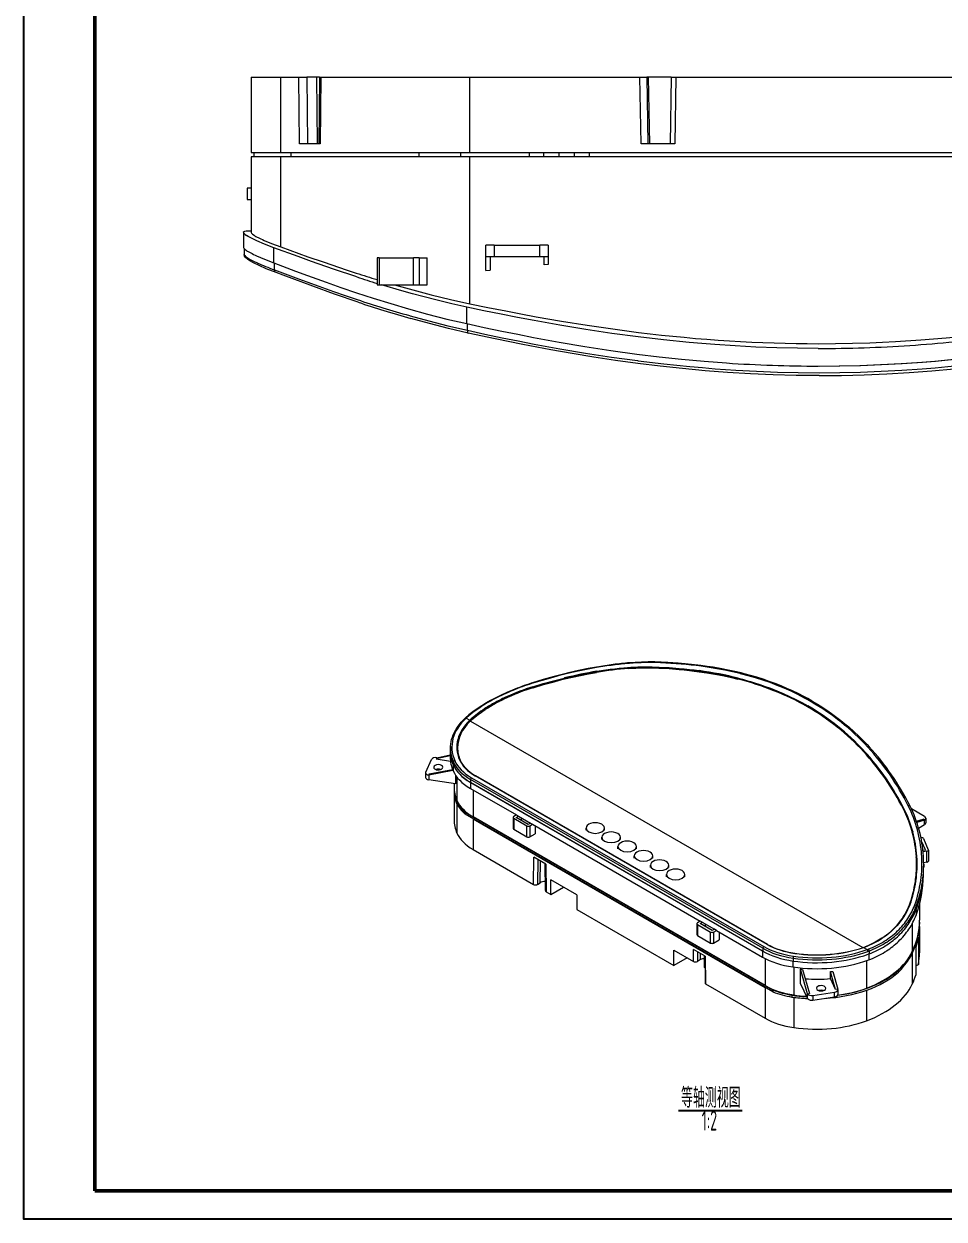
# Model space of a CAD drawing. Header units: millimetres. Extents: x 2768 to 3957, y 940 to 1781.
# Drawn here: x 2768.5 to 3092.3, y 940.2 to 1360.7 of the extents above; entities that cross this region are included whole.
import ezdxf

# ---------------------------------------------------------------- set-up
doc = ezdxf.new("R2010")
doc.units = ezdxf.units.MM
for name, color, linetype, lineweight in [('文字标注', 3, 'Continuous', 25), ('粗实线', 7, 'Continuous', 50), ('细实线', 4, 'Continuous', 25)]:
    doc.layers.add(name, color=color, linetype=linetype, lineweight=lineweight)
doc.styles.add('SGW', font='gbenor.shx', dxfattribs={"width": 0.6, "bigfont": 'hztxt.shx'})

msp = doc.modelspace()

# ---------------------------------------------------------------- linework, layer by layer
at = {"layer": '文字标注'}
msp.add_line((2998.827, 978.393), (3021.243, 978.393), dxfattribs=at)
at = {"layer": '粗实线'}
msp.add_line((2793.457, 950.241), (2793.457, 1771.241), dxfattribs=at)
at = {"layer": '粗实线', "color": 7, "lineweight": 0}
for p, q in [((2848.425, 1342.046), (2858.81, 1342.046)), ((2848.425, 1342.046), (2848.425, 1315.546)), ((2858.81, 1342.046), (2865.16, 1342.046)), ((2858.81, 1315.546), (2858.81, 1342.046)), ((2865.16, 1342.046), (2868.016, 1342.046)), ((2865.397, 1318.546), (2865.16, 1342.046)), ((2871.435, 1342.046), (2868.016, 1342.046)), ((2868.016, 1342.046), (2868.249, 1318.546)), ((2872.524, 1342.046), (2871.435, 1342.046)), ((2871.435, 1342.046), (2871.678, 1318.546)), ((2872.525, 1342.046), (2872.264, 1318.546)), ((2872.525, 1342.046), (2872.984, 1342.046)), ((2872.984, 1342.046), (2872.719, 1318.546)), ((2872.984, 1342.046), (2925.42, 1342.046)), ((2925.42, 1342.046), (2985.237, 1342.046)), ((2925.42, 1315.546), (2925.42, 1342.046)), ((2985.237, 1342.046), (2987.643, 1342.046)), ((2985.642, 1318.546), (2985.237, 1342.046)), ((2988.135, 1342.046), (2987.643, 1342.046)), ((2987.643, 1342.046), (2988.045, 1318.546)), ((2996.257, 1342.046), (2988.135, 1342.046)), ((2988.135, 1342.046), (2988.541, 1318.546)), ((2996.257, 1342.046), (2995.853, 1318.546)), ((2996.257, 1342.046), (2997.921, 1342.046)), ((2997.921, 1342.046), (2997.513, 1318.546)), ((2997.921, 1342.046), (3047.99, 1342.046)), ((3047.99, 1342.046), (3098.33, 1342.046)), ((2872.719, 1318.546), (2865.397, 1318.546)), ((2997.513, 1318.546), (2985.642, 1318.546)), ((2848.425, 1315.546), (2858.81, 1315.546)), ((2858.81, 1313.946), (2848.425, 1313.946)), ((2848.425, 1313.946), (2848.425, 1287.434)), ((2849.361, 1315.546), (2849.361, 1313.946)), ((2862.491, 1313.946), (2849.361, 1313.946)), ((2858.81, 1315.546), (2925.42, 1315.546)), ((2925.42, 1313.946), (2858.81, 1313.946)), ((2858.81, 1282.278), (2858.81, 1313.946)), ((2862.491, 1313.946), (2862.491, 1315.546)), ((2907.585, 1313.946), (2862.491, 1313.946)), ((2907.585, 1313.946), (2907.585, 1315.546)), ((2922.263, 1313.946), (2907.585, 1313.946)), ((2922.263, 1313.946), (2922.263, 1315.546)), ((2942.678, 1313.946), (2922.263, 1313.946)), ((2925.42, 1315.546), (3047.99, 1315.546)), ((3047.99, 1313.946), (2925.42, 1313.946)), ((2925.42, 1262.303), (2925.42, 1313.946)), ((2946.415, 1313.946), (2942.678, 1313.946)), ((2946.415, 1313.946), (2946.415, 1315.546)), ((2951.46, 1313.946), (2946.415, 1313.946)), ((2951.46, 1313.946), (2951.46, 1315.546)), ((2956.794, 1313.946), (2951.46, 1313.946)), ((2956.794, 1313.946), (2956.794, 1315.546)), ((2962.152, 1313.946), (2956.794, 1313.946)), ((2962.152, 1313.946), (2962.152, 1315.546)), ((2967.492, 1313.946), (2962.152, 1313.946)), ((2967.492, 1313.946), (2967.492, 1315.546)), ((3118.861, 1313.946), (2967.492, 1313.946)), ((3047.99, 1315.546), (3170.56, 1315.546)), ((3170.56, 1313.946), (3047.99, 1313.946)), ((2848.425, 1302.946), (2847.025, 1302.946)), ((2847.025, 1302.946), (2847.025, 1298.946)), ((2847.025, 1298.946), (2848.425, 1298.946)), ((2845.675, 1287.434), (2845.675, 1282.174)), ((2847.279, 1287.945), (2847.428, 1287.946)), ((2847.428, 1287.946), (2848.425, 1287.946)), ((2930.99, 1278.946), (2930.99, 1282.946)), ((2933.99, 1282.946), (2930.99, 1282.946)), ((2933.99, 1282.946), (2949.99, 1282.946)), ((2933.99, 1282.946), (2933.99, 1278.946)), ((2952.99, 1282.946), (2949.99, 1282.946)), ((2949.99, 1278.946), (2949.99, 1282.946)), ((2952.99, 1282.946), (2952.99, 1278.946)), ((2845.927, 1281.705), (2845.927, 1279.669)), ((2856.426, 1276.624), (2856.426, 1281.993)), ((2893.527, 1278.446), (2892.797, 1278.446)), ((2892.797, 1278.446), (2892.797, 1268.946)), ((2893.527, 1278.446), (2905.54, 1278.446)), ((2893.527, 1278.446), (2893.527, 1268.946)), ((2907.597, 1278.446), (2905.54, 1278.446)), ((2905.54, 1268.946), (2905.54, 1278.446)), ((2907.597, 1278.446), (2910.413, 1278.446)), ((2907.597, 1278.446), (2907.597, 1268.946)), ((2910.413, 1268.946), (2910.413, 1278.446)), ((2930.99, 1278.946), (2933.99, 1278.946)), ((2930.99, 1274.007), (2930.99, 1278.946)), ((2932.49, 1278.946), (2932.49, 1274.153)), ((2933.99, 1278.946), (2949.99, 1278.946)), ((2949.99, 1278.946), (2952.99, 1278.946)), ((2951.49, 1276.012), (2951.49, 1278.946)), ((2952.99, 1278.946), (2952.99, 1276.122)), ((2850.613, 1276.638), (2850.706, 1276.595)), ((2856.678, 1274.175), (2856.678, 1276.53)), ((2930.99, 1274.007), (2932.49, 1274.153)), ((2952.99, 1276.122), (2951.49, 1276.012)), ((2892.797, 1268.946), (2893.527, 1268.946)), ((2893.527, 1268.946), (2905.54, 1268.946)), ((2905.54, 1268.946), (2907.597, 1268.946)), ((2907.597, 1268.946), (2910.413, 1268.946)), ((2885.706, 1263.775), (2885.753, 1263.759)), ((2904.087, 1258.113), (2904.381, 1258.03)), ((2924.286, 1255.296), (2924.286, 1261.125)), ((2924.538, 1252.959), (2924.538, 1255.241)), ((2984.39, 1242.26), (2984.626, 1242.229)), ((2981.531, 1135.748), (2981.369, 1135.735)), ((2969.946, 1134.283), (2969.928, 1134.28)), ((2969.978, 1132.962), (2970.028, 1132.971)), ((2970.061, 1132.666), (2970.025, 1132.66)), ((2991.933, 1134.202), (2991.933, 1134.114)), ((3020.635, 1132.125), (3020.529, 1132.151)), ((2947.099, 1128.642), (2947.08, 1128.636)), ((2947.676, 1127.222), (2947.676, 1127.201)), ((2958.533, 1130.587), (2958.726, 1130.634)), ((2958.793, 1130.32), (2958.609, 1130.275)), ((3019.818, 1130.302), (3019.78, 1130.311)), ((3019.827, 1130.558), (3019.868, 1130.548)), ((2938.477, 1124.082), (2938.531, 1124.107)), ((2938.679, 1123.793), (2938.647, 1123.778)), ((2940.517, 1126.27), (2940.398, 1126.22)), ((2934.325, 1122.008), (2934.35, 1122.021)), ((2924.006, 1116.71), (2923.762, 1116.486)), ((2924.006, 1116.71), (2924.009, 1116.713)), ((2924.339, 1116.746), (2924.103, 1116.529)), ((2924.103, 1116.528), (2925.375, 1115.794)), ((2925.558, 1115.484), (2925.512, 1115.44)), ((2925.558, 1115.484), (3063.636, 1035.765)), ((3065.463, 1106.242), (3065.376, 1106.336)), ((2909.863, 1097.5), (2911.932, 1101.961)), ((2918.461, 1103.222), (2913.575, 1102.156)), ((2913.769, 1102.574), (2913.575, 1102.156)), ((2913.575, 1102.156), (2918.547, 1101.387)), ((2913.769, 1102.574), (2918.461, 1103.598)), ((2918.461, 1104.925), (2918.461, 1102.781)), ((2918.55, 1105.894), (2918.55, 1104.873)), ((3064.032, 1104.711), (3063.906, 1104.848)), ((3064.026, 1105.053), (3064.154, 1104.915)), ((2919.431, 1098.12), (2910.924, 1096.439)), ((2911.118, 1096.857), (2919.289, 1098.472)), ((2919.5, 1100.104), (2919.5, 1097.961)), ((2919.589, 1101.073), (2919.589, 1100.053)), ((2909.812, 1097.276), (2909.812, 1095.643)), ((2910.924, 1096.439), (2911.118, 1096.857)), ((2910.924, 1096.439), (2910.924, 1094.806)), ((2920.342, 1093.35), (2910.924, 1094.806)), ((2919.836, 1093.428), (2919.836, 1092.167)), ((2920.342, 1096.422), (2920.342, 1093.35)), ((2920.834, 1095.74), (2920.834, 1087.54)), ((2925.557, 1093.929), (3028.349, 1034.582)), ((2925.557, 1093.929), (2925.557, 1091.786)), ((3028.438, 1035.551), (2925.646, 1094.898)), ((2925.646, 1094.898), (2925.646, 1093.878)), ((2925.646, 1093.878), (3028.438, 1034.531)), ((2926, 1095.511), (3028.792, 1036.164)), ((3030.029, 1036.878), (2927.237, 1096.225)), ((3030.154, 1036.891), (2927.362, 1096.238)), ((2919.836, 1091.514), (2919.836, 1080.695)), ((2925.557, 1091.786), (2941.775, 1082.423)), ((2926.529, 1091.225), (2926.529, 1081.733)), ((2920.65, 1087.169), (2920.65, 1086.515)), ((2920.834, 1086.184), (2920.834, 1076.068)), ((3079.672, 1085.609), (3079.663, 1085.626)), ((3032.028, 1020.823), (2923.736, 1083.346)), ((2923.736, 1083.346), (2923.736, 1082.693)), ((3032.028, 1020.17), (2923.736, 1082.693)), ((3029.321, 1022.386), (2926.529, 1081.733)), ((2926.529, 1081.08), (3029.321, 1021.733)), ((2926.529, 1081.08), (2926.529, 1070.261)), ((2940.583, 1081.555), (2940.583, 1077.677)), ((2941.775, 1082.423), (2940.802, 1081.861)), ((2940.802, 1081.249), (2945.398, 1078.595)), ((2940.802, 1081.249), (2940.802, 1077.371)), ((2941.686, 1081.555), (2942.482, 1082.014)), ((2945.929, 1079.106), (2941.686, 1081.555)), ((2941.775, 1082.423), (2942.482, 1082.014)), ((2942.482, 1082.014), (2946.724, 1079.565)), ((2943.454, 1081.453), (2943.454, 1080.535)), ((3077.947, 1084.542), (3077.947, 1084.454)), ((3085.423, 1081.872), (3080.753, 1084.568)), ((3082.526, 1080.213), (3084.893, 1080.953)), ((3085.423, 1080.647), (3084.893, 1080.953)), ((3085.863, 1081.259), (3085.863, 1079.626)), ((2940.802, 1077.371), (2945.398, 1074.717)), ((2945.398, 1074.717), (2945.398, 1078.595)), ((2946.724, 1079.565), (2945.929, 1079.106)), ((2946.459, 1078.595), (2947.431, 1079.157)), ((2946.459, 1078.595), (2946.459, 1074.717)), ((2946.724, 1079.565), (2947.431, 1079.157)), ((2947.431, 1079.157), (3006.475, 1045.068)), ((2948.404, 1078.595), (2948.404, 1075.84)), ((2966.268, 1077.019), (2966.268, 1077.836)), ((2972.768, 1077.019), (2972.768, 1077.836)), ((3081.223, 1076.615), (3081.255, 1076.499)), ((3085.423, 1080.647), (3082.672, 1079.787)), ((3083.296, 1077.785), (3085.423, 1079.014)), ((3085.423, 1079.014), (3085.423, 1080.647)), ((2946.459, 1074.717), (2948.404, 1075.84)), ((2971.854, 1073.753), (2971.854, 1074.569)), ((2978.354, 1073.753), (2978.354, 1074.569)), ((3081.08, 1076.318), (3081.047, 1076.437)), ((3085.677, 1070.176), (3084.363, 1073.197)), ((3085.003, 1074.097), (3086.708, 1070.177)), ((2926.529, 1070.261), (2947.732, 1058.019)), ((2977.511, 1070.528), (2977.511, 1071.345)), ((2984.011, 1070.528), (2984.011, 1071.344)), ((3084.367, 1068.232), (3084.364, 1068.281)), ((3084.81, 1070.05), (3085.677, 1070.176)), ((3086.163, 1069.651), (3084.87, 1069.464)), ((3086.163, 1065.773), (3086.163, 1069.651)), ((3086.731, 1070.071), (3086.731, 1066.193)), ((2947.732, 1058.019), (2947.877, 1067.529)), ((2952.115, 1065.083), (2947.877, 1067.529)), ((2949.279, 1066.72), (2949.147, 1058.019)), ((2950.092, 1058.565), (2950.213, 1066.181)), ((2951.967, 1055.808), (2951.826, 1065.25)), ((2952.115, 1065.083), (2952.26, 1055.405)), ((2983.25, 1067.231), (2983.25, 1068.048)), ((2988.895, 1063.914), (2988.895, 1064.731)), ((2989.75, 1067.231), (2989.75, 1068.048)), ((2995.395, 1063.914), (2995.395, 1064.731)), ((3082.491, 1067.709), (3082.49, 1067.715)), ((3086.163, 1065.773), (3085.072, 1065.615)), ((3085.075, 1065.147), (3085.075, 1064.167)), ((2994.553, 1060.689), (2994.553, 1061.506)), ((3001.053, 1060.689), (3001.053, 1061.506)), ((2949.147, 1058.019), (2950.092, 1058.565)), ((2963.076, 1054.345), (2953.884, 1059.653)), ((2953.884, 1054.468), (2953.884, 1059.653)), ((2953.884, 1054.468), (2958.374, 1057.06)), ((3082.356, 1059.228), (3082.34, 1059.114)), ((3084.027, 1059.205), (3084.048, 1059.357)), ((3084.644, 1058.982), (3084.623, 1058.839)), ((2952.26, 1055.405), (2953.884, 1054.468)), ((2963.076, 1054.345), (2963.076, 1049.161)), ((2963.076, 1049.161), (2997.159, 1029.483)), ((3082.391, 1049.113), (3082.391, 1047.212)), ((3082.48, 1050.352), (3082.48, 1049.352)), ((3083.611, 1051.094), (3083.611, 1045.423)), ((3005.283, 1044.2), (3005.283, 1040.322)), ((3006.475, 1045.068), (3005.502, 1044.507)), ((3005.502, 1043.894), (3010.099, 1041.241)), ((3005.502, 1043.894), (3005.502, 1040.016)), ((3006.386, 1044.2), (3007.182, 1044.66)), ((3010.629, 1041.751), (3006.386, 1044.2)), ((3007.182, 1044.66), (3006.475, 1045.068)), ((3007.182, 1044.66), (3011.425, 1042.21)), ((3008.154, 1044.098), (3008.154, 1043.18)), ((3076.536, 1044.422), (3076.505, 1044.383)), ((3079.488, 1045.945), (3079.542, 1046.027)), ((3080.052, 1045.535), (3079.996, 1045.449)), ((3081.064, 1044.256), (3081.064, 1034.374)), ((3083.611, 1043.234), (3083.611, 1033.951)), ((3083.625, 1044.656), (3083.625, 1044.003)), ((3005.502, 1040.016), (3010.099, 1037.362)), ((3010.099, 1037.362), (3010.099, 1041.241)), ((3011.425, 1042.21), (3010.629, 1041.751)), ((3011.159, 1041.241), (3012.132, 1041.802)), ((3011.159, 1041.241), (3011.159, 1037.362)), ((3012.132, 1041.802), (3011.425, 1042.21)), ((3012.132, 1041.802), (3028.349, 1032.439)), ((3013.104, 1041.241), (3013.104, 1038.485)), ((3075.873, 1041.612), (3075.92, 1041.657)), ((3076.366, 1041.106), (3076.315, 1041.057)), ((3083.267, 1039.454), (3083.286, 1029.98)), ((2997.159, 1029.483), (2997.159, 1034.872)), ((2997.159, 1034.872), (3004.025, 1030.907)), ((3004.025, 1030.907), (3004.089, 1035.076)), ((3008.15, 1032.731), (3004.089, 1035.076)), ((3011.159, 1037.362), (3013.104, 1038.485)), ((3028.349, 1034.582), (3028.349, 1032.439)), ((3028.438, 1035.551), (3028.438, 1034.531)), ((3063.923, 1035.803), (3065.195, 1035.069)), ((3065.845, 1034.556), (3065.845, 1033.535)), ((3071.202, 1037.995), (3071.225, 1038.009)), ((3071.593, 1037.406), (3071.565, 1037.389)), ((3082.39, 1026.267), (3082.428, 1035.979)), ((3082.407, 1026.371), (3082.444, 1036.03)), ((3001.826, 1032.178), (2997.159, 1029.483)), ((3005.491, 1034.266), (3005.44, 1030.907)), ((3006.546, 1031.546), (3005.44, 1030.907)), ((3006.546, 1031.546), (3006.578, 1033.639)), ((3007.994, 1028.792), (3007.933, 1032.856)), ((3008.15, 1032.731), (3008.295, 1023.054)), ((3029.321, 1031.909), (3029.321, 1022.386)), ((3039.045, 1031.047), (3039.045, 1028.942)), ((3039.134, 1032.054), (3039.134, 1031.034)), ((3065.006, 1031.174), (3065.006, 1021.494)), ((3065.47, 1031.339), (3065.756, 1031.443)), ((3065.845, 1033.535), (3065.559, 1033.43)), ((3065.756, 1033.502), (3065.756, 1031.443)), ((3081.064, 1033.721), (3081.064, 1022.902)), ((3039.38, 1028.894), (3039.38, 1019.097)), ((3041.665, 1028.203), (3041.665, 1023.304)), ((3041.704, 1028.12), (3041.665, 1028.203)), ((3041.704, 1028.12), (3042.017, 1028.168)), ((3044.187, 1019.5), (3041.704, 1028.12)), ((3042.477, 1028.061), (3044.911, 1019.612)), ((3052.312, 1024.86), (3052.312, 1027.309)), ((3052.329, 1027.272), (3052.312, 1027.309)), ((3052.329, 1027.272), (3052.968, 1027.371)), ((3054.088, 1021.03), (3052.329, 1027.272)), ((3052.968, 1027.371), (3053.056, 1027.377)), ((3053.056, 1027.377), (3054.813, 1021.142)), ((3076.213, 1027.769), (3076.213, 1027.115)), ((3008.295, 1023.054), (3029.321, 1010.914)), ((3041.665, 1023.304), (3044.187, 1017.867)), ((3054.088, 1021.03), (3052.312, 1024.86)), ((3029.321, 1021.733), (3029.321, 1010.914)), ((3032.028, 1020.823), (3032.028, 1020.17)), ((3038.736, 1018.991), (3038.736, 1018.338)), ((3039.38, 1018.254), (3039.38, 1007.625)), ((3044.187, 1019.5), (3044.911, 1019.612)), ((3044.187, 1017.867), (3044.187, 1019.5)), ((3046.024, 1018.887), (3053.752, 1020.082)), ((3046.024, 1018.887), (3046.024, 1017.254)), ((3046.024, 1017.254), (3053.752, 1018.449)), ((3053.752, 1018.449), (3053.752, 1020.082)), ((3054.813, 1021.142), (3054.088, 1021.03)), ((3054.864, 1020.918), (3054.864, 1019.285)), ((3065.006, 1020.774), (3065.006, 1010.022))]:
    msp.add_line(p, q, dxfattribs=at)
at = {"layer": '粗实线'}
msp.add_lwpolyline([(2793.457, 1771.241), (3947.457, 1771.241), (3947.457, 950.241), (2793.457, 950.241)], dxfattribs=at)
at = {"layer": '粗实线', "color": 7, "lineweight": 0}
for points in [[(2845.688, 1287.517), (2845.768, 1287.642), (2845.922, 1287.746), (2846.244, 1287.851), (2846.697, 1287.917), (2847.279, 1287.945)], [(2848.425, 1287.434), (2848.455, 1287.297), (2848.541, 1287.143), (2848.886, 1286.788), (2849.456, 1286.373)], [(2850.38, 1284.427), (2848.259, 1285.448), (2847.422, 1285.906), (2846.743, 1286.324)], [(2856.426, 1281.993), (2853.133, 1283.256), (2850.38, 1284.427)], [(2852.948, 1284.584), (2855.617, 1283.475), (2858.81, 1282.278)], [(2845.675, 1282.174), (2845.706, 1282.029), (2845.796, 1281.866), (2846.152, 1281.487), (2846.742, 1281.043)], [(2846.39, 1278.578), (2846.093, 1279.01), (2845.946, 1279.446), (2845.927, 1279.67)], [(2846.147, 1279.235), (2846.493, 1278.911), (2846.996, 1278.544)], [(2851.23, 1275.687), (2849.292, 1276.628), (2847.961, 1277.371), (2847.089, 1277.953), (2846.57, 1278.389), (2846.39, 1278.578)], [(2850.358, 1279.118), (2853.121, 1277.919), (2856.426, 1276.624)], [(2869.624, 1277.179), (2864.955, 1278.863), (2856.426, 1281.993)], [(2858.81, 1282.278), (2868.418, 1278.845), (2873.721, 1276.99), (2882.242, 1274.111), (2885.401, 1273.081)], [(2857.194, 1273.238), (2853.686, 1274.618), (2851.23, 1275.687)], [(2856.426, 1276.624), (2864.054, 1273.762), (2868.195, 1272.228), (2874.788, 1269.843), (2880.012, 1268.012), (2885.459, 1266.165)], [(2857.193, 1273.238), (2856.917, 1273.421), (2856.736, 1273.714), (2856.676, 1273.988), (2856.677, 1274.174)], [(2856.678, 1274.174), (2865.093, 1271.043), (2869.689, 1269.358)], [(2885.598, 1271.704), (2877.344, 1274.469), (2869.624, 1277.179)], [(2870.126, 1268.418), (2859.666, 1272.309), (2857.193, 1273.238)], [(2869.689, 1269.358), (2877.424, 1266.598), (2881.5, 1265.19), (2885.706, 1263.775)], [(2886.109, 1262.811), (2877.769, 1265.672), (2870.126, 1268.418)], [(2885.459, 1266.165), (2891.388, 1264.232), (2897.522, 1262.328), (2903.837, 1260.475)], [(2924.286, 1261.125), (2919.05, 1262.297), (2913.908, 1263.532), (2908.864, 1264.821), (2905.147, 1265.82), (2901.488, 1266.843), (2894.347, 1268.946)], [(2898.901, 1268.948), (2905.269, 1267.164), (2911.817, 1265.45), (2918.536, 1263.824), (2925.42, 1262.303)], [(2925.42, 1262.303), (2931.683, 1261.009), (2937.989, 1259.751), (2943.355, 1258.721), (2948.751, 1257.724), (2957.644, 1256.172), (2966.613, 1254.728), (2975.653, 1253.405), (2984.762, 1252.212)], [(2903.837, 1260.475), (2910.48, 1258.651), (2917.299, 1256.918), (2924.286, 1255.296)], [(2904.381, 1258.03), (2910.933, 1256.245), (2917.654, 1254.548), (2924.538, 1252.959)], [(2984.582, 1250.622), (2975.338, 1251.86), (2966.151, 1253.239), (2957.03, 1254.743), (2947.984, 1256.361), (2942.171, 1257.462), (2936.395, 1258.601), (2930.318, 1259.845), (2924.286, 1261.125)], [(2924.734, 1251.983), (2917.819, 1253.591), (2911.129, 1255.291), (2904.656, 1257.068)], [(2924.286, 1255.296), (2930.449, 1253.957), (2936.654, 1252.655), (2942.216, 1251.53), (2947.81, 1250.442), (2956.78, 1248.795), (2965.827, 1247.262), (2974.949, 1245.856), (2984.141, 1244.587)], [(2924.538, 1252.959), (2930.638, 1251.635), (2936.782, 1250.348), (2942.391, 1249.215), (2948.035, 1248.118), (2957.003, 1246.472), (2966.053, 1244.939), (2975.183, 1243.531), (2984.39, 1242.26)], [(2984.473, 1241.268), (2976.678, 1242.338), (2968.98, 1243.501), (2961.377, 1244.748), (2953.869, 1246.073), (2944.001, 1247.945), (2934.292, 1249.921), (2924.734, 1251.983)], [(3047.99, 1246.556), (3040.664, 1246.612), (3033.354, 1246.779), (3026.061, 1247.054), (3018.788, 1247.436), (3011.538, 1247.922), (3007.019, 1248.277), (3002.509, 1248.672), (2993.523, 1249.573), (2984.582, 1250.622)], [(3047.99, 1248.239), (3054.037, 1248.276), (3060.075, 1248.388), (3066.1, 1248.573), (3070.611, 1248.76), (3075.115, 1248.986), (3084.096, 1249.556), (3093.04, 1250.279), (3101.943, 1251.149), (3110.802, 1252.161)], [(2984.141, 1244.587), (2991.974, 1243.629), (2999.855, 1242.784), (3007.778, 1242.056), (3015.738, 1241.453)], [(3048.242, 1237.029), (3040.159, 1237.099), (3032.107, 1237.307), (3024.087, 1237.651), (3016.099, 1238.126), (3008.144, 1238.729), (3000.222, 1239.457), (2992.332, 1240.304), (2984.473, 1241.268)], [(2984.626, 1242.229), (2993.611, 1241.145), (2998.18, 1240.654), (3002.759, 1240.202), (3007.226, 1239.801), (3011.701, 1239.439), (3018.976, 1238.938), (3026.27, 1238.543), (3033.58, 1238.259), (3040.905, 1238.087), (3048.242, 1238.029)], [(3047.99, 1240.357), (3055.319, 1240.413), (3062.632, 1240.583), (3069.927, 1240.864), (3077.202, 1241.256), (3084.455, 1241.755), (3088.975, 1242.121), (3093.485, 1242.526), (3097.984, 1242.971), (3102.473, 1243.455), (3111.413, 1244.532)], [(3048.242, 1240.357), (3055.57, 1240.413), (3062.884, 1240.583), (3070.179, 1240.864), (3077.454, 1241.256), (3084.707, 1241.755), (3089.227, 1242.121), (3093.737, 1242.526), (3098.236, 1242.971), (3102.724, 1243.455), (3111.665, 1244.532)], [(3048.242, 1238.029), (3055.541, 1238.086), (3062.829, 1238.257), (3070.103, 1238.538), (3077.36, 1238.929), (3084.599, 1239.426), (3089.113, 1239.789), (3093.618, 1240.192), (3102.6, 1241.115), (3111.54, 1242.188)], [(3048.242, 1237.029), (3056.212, 1237.097), (3064.163, 1237.3), (3072.096, 1237.636), (3080.008, 1238.101), (3087.9, 1238.693), (3095.772, 1239.408), (3103.624, 1240.244), (3111.457, 1241.196)], [(2992.483, 1135.96), (2990.675, 1136.017), (2988.86, 1136.036), (2987.037, 1136.017), (2985.666, 1135.979), (2984.291, 1135.921), (2981.531, 1135.748)], [(2992.659, 1136.182), (2990.512, 1136.243), (2988.105, 1136.248), (2985.807, 1136.193), (2983.494, 1136.081), (2981.633, 1135.953)], [(3020.529, 1132.151), (3017.825, 1132.788), (3015.096, 1133.364), (3012.343, 1133.88), (3009.568, 1134.337), (3006.77, 1134.737), (3005.014, 1134.959), (3003.251, 1135.16), (3001.472, 1135.342), (2999.686, 1135.503), (2996.098, 1135.768), (2992.483, 1135.96)], [(3020.831, 1132.39), (3018.566, 1132.927), (3016.286, 1133.419), (3013.991, 1133.869), (3011.058, 1134.379), (3008.886, 1134.714), (3006.701, 1135.014), (3003.399, 1135.402), (3001.101, 1135.628), (2998.708, 1135.828), (2995.091, 1136.065), (2992.659, 1136.182)], [(2958.305, 1131.962), (2955.001, 1131.1), (2951.233, 1130.039), (2947.474, 1128.904), (2947.005, 1128.757)], [(2958.326, 1131.817), (2956.444, 1131.335), (2954.566, 1130.833), (2950.823, 1129.773), (2947.099, 1128.642)], [(2947.676, 1127.201), (2951.346, 1128.298), (2955.036, 1129.323), (2956.888, 1129.807), (2958.744, 1130.272), (2961.534, 1130.929), (2964.331, 1131.537), (2967.135, 1132.093), (2969.943, 1132.593)], [(2969.982, 1134.463), (2967.05, 1133.921), (2963.641, 1133.217), (2960.133, 1132.412), (2958.305, 1131.962)], [(2969.928, 1134.28), (2967.019, 1133.747), (2964.114, 1133.158), (2961.216, 1132.513), (2958.326, 1131.817)], [(2970.025, 1132.66), (2967.213, 1132.157), (2964.401, 1131.597), (2961.593, 1130.983), (2958.793, 1130.32)], [(2970.028, 1132.971), (2973.197, 1133.461), (2974.787, 1133.678), (2976.374, 1133.873), (2977.941, 1134.044), (2979.506, 1134.192), (2982.015, 1134.382), (2984.516, 1134.508), (2987.005, 1134.568), (2989.482, 1134.559), (2991.946, 1134.478)], [(2991.933, 1134.202), (2989.475, 1134.279), (2987.003, 1134.283), (2984.518, 1134.218), (2982.022, 1134.088), (2979.517, 1133.895), (2977.95, 1133.745), (2976.381, 1133.572), (2974.803, 1133.376), (2973.222, 1133.159), (2970.061, 1132.666)], [(2981.098, 1133.952), (2983.829, 1134.112), (2985.189, 1134.164), (2986.546, 1134.196), (2988.349, 1134.207), (2990.145, 1134.18), (2991.933, 1134.114)], [(3006.018, 1132.943), (3004.307, 1133.165), (3002.588, 1133.368), (3000.814, 1133.556), (2999.032, 1133.724), (2995.495, 1133.999), (2991.933, 1134.202)], [(2991.933, 1134.114), (2995.512, 1133.907), (2999.061, 1133.626), (3000.843, 1133.456), (3002.618, 1133.266), (3004.345, 1133.061), (3006.064, 1132.835), (3008.827, 1132.428), (3011.568, 1131.965), (3014.284, 1131.446), (3016.976, 1130.869), (3019.642, 1130.231)], [(2991.946, 1134.478), (2995.512, 1134.271), (2999.052, 1133.992), (3000.837, 1133.822), (3002.613, 1133.632), (3004.333, 1133.428), (3006.046, 1133.204)], [(3019.78, 1130.311), (3017.084, 1130.957), (3014.358, 1131.542), (3011.604, 1132.066), (3008.823, 1132.533), (3006.018, 1132.943)], [(3045.441, 1122.274), (3044.294, 1122.925), (3043.136, 1123.558), (3040.789, 1124.776), (3038.4, 1125.925), (3035.972, 1127.008), (3033.504, 1128.023), (3031, 1128.973), (3028.459, 1129.856), (3025.884, 1130.675), (3023.275, 1131.431), (3020.635, 1132.125)], [(3045.882, 1122.473), (3044.305, 1123.361), (3042.71, 1124.218), (3041.095, 1125.043), (3038.726, 1126.179), (3036.968, 1126.969), (3034.908, 1127.838), (3032.82, 1128.662), (3030.704, 1129.44), (3028.559, 1130.172), (3026.386, 1130.86), (3024.185, 1131.505), (3021.956, 1132.106), (3020.831, 1132.39)], [(2947.08, 1128.636), (2947.026, 1128.74), (2947.012, 1128.755), (2947.007, 1128.757), (2947.005, 1128.757)], [(2947.574, 1127.54), (2951.205, 1128.627), (2954.859, 1129.644), (2956.694, 1130.125), (2958.533, 1130.587)], [(3044.217, 1120.566), (3041.945, 1121.832), (3039.632, 1123.032), (3037.279, 1124.166), (3034.889, 1125.234), (3032.461, 1126.237), (3029.998, 1127.175), (3027.501, 1128.05), (3024.971, 1128.862), (3022.41, 1129.612), (3019.818, 1130.302)], [(3019.868, 1130.548), (3021.32, 1130.169), (3022.762, 1129.772), (3024.183, 1129.36), (3025.594, 1128.928), (3027.468, 1128.321), (3029.325, 1127.679), (3031.163, 1127.003), (3033.433, 1126.107), (3035.673, 1125.156), (3037.88, 1124.149), (3040.055, 1123.085), (3042.195, 1121.965), (3044.301, 1120.788)], [(2940.384, 1126.362), (2938.374, 1125.502), (2936.42, 1124.6), (2934.521, 1123.656), (2932.68, 1122.672), (2931.263, 1121.862)], [(2931.263, 1121.862), (2929.576, 1120.83), (2927.977, 1119.775), (2926.464, 1118.693), (2925.061, 1117.601), (2924.009, 1116.713)], [(2928.835, 1120.161), (2927.242, 1119.054), (2926.479, 1118.488), (2925.74, 1117.915), (2925.026, 1117.334), (2924.339, 1116.746)], [(2926.016, 1115.914), (2927.113, 1116.839), (2928.274, 1117.743), (2929.497, 1118.626), (2930.777, 1119.487)], [(3045.882, 1122.473), (3047.751, 1121.362), (3049.585, 1120.209), (3051.383, 1119.014), (3053.145, 1117.778), (3054.571, 1116.727), (3055.972, 1115.648), (3057.349, 1114.541), (3058.7, 1113.406), (3060.621, 1111.708), (3062.182, 1110.248), (3063.707, 1108.75), (3065.195, 1107.213), (3065.925, 1106.43)], [(2918.55, 1105.894), (2918.574, 1106.64), (2918.646, 1107.386), (2918.783, 1108.221), (2918.973, 1109.027), (2919.219, 1109.826), (2919.507, 1110.588), (2919.926, 1111.505), (2920.419, 1112.408), (2921.015, 1113.341), (2921.627, 1114.174), (2922.343, 1115.034), (2923.027, 1115.77), (2923.762, 1116.486)], [(2923.762, 1116.486), (2923.826, 1116.529), (2923.903, 1116.552), (2923.995, 1116.554), (2924.103, 1116.529)], [(2925.375, 1115.794), (2925.468, 1115.741), (2925.55, 1115.647), (2925.589, 1115.526)], [(2925.588, 1115.513), (2925.576, 1115.493), (2925.544, 1115.467), (2925.512, 1115.44)], [(2926.016, 1115.914), (2926, 1115.996), (2925.956, 1116.078), (2925.886, 1116.15), (2925.805, 1116.196)], [(3077.947, 1084.454), (3078.71, 1082.859), (3079.405, 1081.24), (3080.031, 1079.599), (3080.588, 1077.938), (3081.076, 1076.259), (3081.497, 1074.565), (3081.848, 1072.858), (3082.131, 1071.141), (3082.345, 1069.415), (3082.489, 1067.683)], [(3080.074, 1050.835), (3080.126, 1050.898), (3080.193, 1050.923), (3080.271, 1050.928), (3080.272, 1050.928)], [(3081.923, 1050.784), (3082.039, 1050.764), (3082.156, 1050.724), (3082.332, 1050.613), (3082.4, 1050.542), (3082.449, 1050.466), (3082.481, 1050.353)], [(3076.505, 1044.383), (3075.642, 1043.388), (3074.717, 1042.43), (3073.734, 1041.513), (3072.695, 1040.638), (3071.605, 1039.809), (3070.465, 1039.028)], [(3070.34, 1039.041), (3069.208, 1038.341), (3068.035, 1037.685), (3066.819, 1037.074), (3065.409, 1036.441), (3064.527, 1036.084)], [(3065.459, 1034.415), (3065.448, 1034.541), (3065.416, 1034.678), (3065.319, 1034.907), (3065.195, 1035.068)], [(3065.571, 1035.206), (3065.654, 1035.112), (3065.731, 1034.986), (3065.816, 1034.763), (3065.845, 1034.556)], [(3083.286, 1029.98), (3083.229, 1029.834), (3083.11, 1029.702), (3082.935, 1029.592), (3082.718, 1029.512), (3082.419, 1029.461)]]:
    msp.add_lwpolyline(points, dxfattribs=at)
for centre, radius, start, end in [((2845.949, 1287.435), 0.274, 162.68703, 180.24906), ((3032.583, 1729.173), 479.252, 252.115, 253.04174), ((3031.865, 1720.423), 471.957, 251.94583, 252.86274), ((3030.648, 1700.548), 460.194, 251.64785, 252.83175), ((3031.011, 1696.732), 457.476, 251.53387, 252.72017), ((3015.564, 1651.745), 409.113, 252.83252, 254.18781), ((3015.21, 1645.978), 404.319, 252.72197, 254.13136), ((3047.888, 1736.751), 490.195, 270.01192, 273.78329), ((3048.069, 1716.982), 476.626, 266.11048, 269.99054), ((2992.96, 1002.982), 133.473, 97.36417, 99.91285), ((2990.356, 1021.115), 114.973, 94.48301, 97.28131), ((2990.638, 1020.976), 115.329, 94.4782, 97.36596), ((2992.536, 1003.902), 132.324, 97.27307, 99.82929), ((2971.333, 1051.128), 81.351, 107.40071, 112.36045), ((2971.028, 1051.92), 80.367, 107.33665, 112.31188), ((2945.705, 1126.771), 2.021, 12.88741, 22.36539), ((2964.234, 1066.133), 64.602, 117.63583, 120.4576), ((2966.368, 1063.058), 67.096, 114.56303, 118.50265), ((2966.366, 1063.186), 66.632, 114.58275, 118.55131), ((2960.011, 1073.269), 56.31, 120.43417, 123.61782), ((2961.197, 1072.54), 56.295, 118.5114, 122.93671), ((2961.46, 1072.167), 56.398, 118.53383, 122.96003), ((2942.498, 1097.93), 24.745, 132.42263, 133.78641), ((2942.595, 1097.77), 24.578, 132.41906, 133.88402), ((2997.368, 1043.966), 90.218, 26.72758, 34.38173), ((2997.329, 1043.918), 90.503, 26.80682, 34.4463), ((3039.611, 1065.473), 44.837, 15.17991, 26.68575), ((3039.747, 1065.329), 45.294, 14.99346, 26.54746), ((3039.326, 1065.126), 43.228, 15.16891, 26.68973), ((3039.49, 1065.247), 43.254, 15.23789, 26.77699), ((3038.995, 1065.08), 43.776, 3.66531, 15.12056), ((3039.145, 1065.12), 45.931, 3.53185, 15.05072), ((3038.863, 1064.976), 43.714, 3.5925, 15.03698), ((3039.768, 1065.368), 44.692, 357.83502, 3.67387), ((3040.462, 1065.006), 42.113, 351.77442, 0.01786), ((3039.597, 1064.971), 42.978, 0.06439, 3.61734), ((3039.427, 1065.019), 43.148, 359.99976, 3.57362), ((3040.77, 1064.152), 44.304, 352.01433, 0.01974), ((3039.541, 1065.148), 45.534, 0.00172, 3.52828), ((3040.426, 1065.149), 44.649, 357.68753, 359.99798), ((3040.864, 1065.318), 43.594, 352.13997, 357.84581), ((3041.19, 1065.109), 43.884, 351.97436, 357.70003), ((3060.069, 1058.754), 23.263, 326.83214, 339.9621), ((3060.257, 1058.538), 23.683, 326.70132, 339.78027), ((3053.396, 1065.781), 31.715, 289.22818, 290.54907), ((3053.457, 1065.841), 31.809, 289.2094, 290.537), ((3054.111, 1065.998), 32.855, 289.71647, 290.41323), ((3054.095, 1066.067), 33.631, 289.74956, 290.44922), ((3055.147, 1060.569), 30.956, 301.77607, 302.93755), ((3055.149, 1062.754), 31.077, 301.88361, 302.98385), ((3055.18, 1063.732), 31.023, 301.94151, 302.98021), ((5191.358, 1032.205), 2183.204, 180.09656, 180.23774), ((3050.761, 1064.752), 37.614, 256.55777, 257.27719), ((3082.062, 1026.373), 0.345, 342.10092, 359.65698), ((3008.575, 1023.551), 0.571, 225.22429, 240.60096)]:
    msp.add_arc(centre, radius, start, end, dxfattribs=at)
for centre, major_axis, ratio, start_param, end_param in [((2878.449, 1277.682), (32.762, -9.831), 0.0876554, 3.167831, 3.423865), ((2873.689, 1280.354), (25.3, -7.219), 0.1033525, 3.4639777, 3.7814095), ((2877.061, 1270.454), (31.122, -9.297), 0.091775, 3.1690059, 3.2879601), ((2871.478, 1274.534), (25.839, -7.794), 0.1052226, 3.4683284, 3.7880289), ((2862.014, 1274.444), (16.051, -5.266), 0.1188883, 3.5434297, 3.9622106), ((2870.384, 1273.357), (25.285, -7.179), 0.1307889, 3.8585141, 4.1770598), ((2924.95, 1252.959), (-0.216, -0.976), 0.4041687, 4.8015776, 6.2832316), ((1494.5, 5670.862), (1707.083, -4394.789), 0.2902071, 6.1285401, 6.1709444), ((3418.437, 1864.079), (575.295, 541.009), 0.5174167, 3.7025577, 3.759736), ((2992.638, 1135.682), (-0.021, -0.5), 0.396337, 3.1416034, 4.1409421), ((2955.168, 1119.017), (41.214, 11.721), 0.2409445, 1.1357097, 1.4161415), ((2780.675, 878.468), (-242.89, -243.489), 0.321969, 3.4970506, 3.5647813), ((1795.151, 33.745), (1264.44, 1073.714), 0.1924724, 0.1361849, 0.1708498), ((3915.387, -545.924), (983.51, -1666.561), 0.1920228, 3.0957515, 3.1214225), ((2951.879, 1110.407), (34.359, 11.171), 0.4782769, 1.5377154, 1.8079629), ((2949.602, 1114.191), (29.654, 10.232), 0.4139736, 1.4932757, 1.8021596), ((2935.933, 1098.507), (68.013, 28.565), 0.3113481, 1.1038385, 1.2687287), ((2552.502, 584.792), (-506.958, -524.147), 0.3245789, 3.2746649, 3.3261066), ((2977.465, 1102.378), (60.089, 2.93), 0.4963454, 2.24943, 2.4360977), ((3298.826, 843.396), (384.964, -262.289), 0.3265453, 2.9302347, 2.9691544), ((2775.022, 791.124), (-282.711, -319.602), 0.4377909, 3.2303546, 3.2984481), ((2955.686, 1113.948), (35.711, 9.601), 0.4166014, 2.2324503, 2.441141), ((2952.386, 986.335), (-102.782, -126.702), 0.7160834, 3.0391634, 3.2552258), ((2952.642, 987.067), (-102.854, -125.58), 0.7184603, 3.042655, 3.2590211), ((2100.195, -71.844), (-954.882, -1185.254), 0.2342988, 3.1073419, 3.1781099), ((2683.679, 643.019), (-371.826, -472.446), 0.3740527, 3.0819605, 3.19551), ((2952.625, 1106.302), (33.575, 0), 0.5773503, 2.5858756, 3.3891359), ((2952.625, 1106.302), (-31.825, 0), 0.5773503, 5.7403446, 6.530824), ((2952.625, 1106.098), (-31.575, 0), 0.5773503, 5.7451266, 6.2832068), ((2924.34, 1116.339), (0.333, -0.373), 0.6820633, 2.2265451, 3.1351917), ((2952.536, 1104.925), (-34.075, 0), 0.5773503, 6.2049482, 6.283191), ((2953.339, 1106.084), (32.289, -0.021), 0.5663744, 3.1419752, 3.3851138), ((2953.704, 995.277), (-106.594, -116.123), 0.7424394, 2.8673358, 3.0792392), ((2848.825, 906.442), (217.117, 199.969), 0.5460269, 6.1272499, 6.2833445), ((2913.381, 1101.737), (1.5, 0), 0.5773503, 1.3091641, 2.8799604), ((2952.536, 1104.925), (-34.075, 0), 0.5773503, 0.0000057, 0.2475432), ((2952.536, 1102.781), (34.075, 0), 0.5773503, 3.1415983, 3.3891358), ((2952.625, 1105.894), (-34.075, 0), 0.5773503, 0.000014, 0.2475432), ((2952.625, 1104.873), (-34.075, 0), 0.5773503, 0.0000057, 0.2475432), ((2921.771, 1101.594), (0.229, 0.1), 0.7915885, 6.2800023, 7.5203017), ((2941.931, 1104.709), (-20.781, 0), 0.5773503, 0.245042, 0.7853982), ((3024.42, 1056.145), (30.856, -67.44), 0.8160144, 1.6176269, 1.9543741), ((3024.163, 1055.815), (30.302, -68.091), 0.817452, 1.7918697, 1.9626519), ((3032.83, 1062.483), (31.494, -60.079), 0.7436178, 1.7296216, 1.9173186), ((2914.279, 1099.208), (1.625, 0), 0.5773503, 6.2831853, 9.4247779), ((2914.279, 1099.208), (1.625, 0), 0.5773503, 3.1415926, 5.4977871), ((2914.279, 1097.575), (1.625, 0), 0.5773503, 1.0554365, 2.0860175), ((2914.279, 1099.208), (1.625, 0), 0.5773503, 5.4977871, 6.2831853), ((2941.842, 1103.331), (-23.031, 0), 0.5773503, 0.2451543, 0.7853981), ((2941.842, 1101.188), (23.031, 0), 0.5773503, 3.386747, 3.9269908), ((2920.074, 1101.144), (0.458, 0.199), 0.7934612, 1.2391416, 2.8099393), ((2941.931, 1104.301), (-23.031, 0), 0.5773503, 0.2451544, 0.7853982), ((2941.931, 1103.28), (-23.031, 0), 0.5773503, 0.2451544, 0.7853982), ((2941.931, 1104.709), (22.531, 0), 0.5773503, 3.386694, 3.9269908), ((2941.544, 1104.339), (20.143, -0.24), 0.5742013, 3.3929952, 3.9381189), ((2911.312, 1097.276), (1.5, 0), 0.5773503, 2.8799604, 3.1415476), ((2911.312, 1097.276), (1.5, 0), 0.5773503, 3.1415476, 4.4507567), ((2911.312, 1095.643), (-1.5, 0), 0.5773503, 6.2831402, 7.5923494), ((2926, 1095.103), (0.25, 0.433), 0.5773503, 0.7853982, 2.3561945), ((2927.237, 1096.021), (0.125, 0.217), 0.5773503, 0, 0.7853982), ((2952.536, 1092.167), (-32.7, 0), 0.5773503, 0.000006, 0.2475937), ((2952.536, 1091.514), (32.7, 0), 0.5773503, 3.1243099, 3.1415986), ((2952.536, 1091.514), (32.7, 0), 0.5773503, 3.1415986, 3.252237), ((2957.839, 1090.602), (-37.857, 0), 0.5773503, 0.010384, 0.1880791), ((2957.839, 1091.255), (-37.857, 0), 0.5773503, 0.0538701, 0.1880791), ((2946.169, 1091.708), (-26.703, 0), 0.5773503, 0.2988954, 0.573327), ((2946.169, 1091.055), (-26.703, 0), 0.5773503, 0.2988954, 0.573327), ((2941.842, 1090.574), (-21.656, 0), 0.5773503, 0.2450789, 0.7853981), ((3079.819, 1085.349), (0.447, 0.224), 0.6349348, 0.000583, 1.6004129), ((2952.536, 1080.695), (32.7, 0), 0.5773503, 3.1415986, 3.3891864), ((2941.333, 1081.555), (0.75, 0), 0.5773503, 2.3561962, 3.1415935), ((2941.333, 1081.555), (0.75, 0), 0.5773503, 3.1415935, 3.9269908), ((3084.363, 1081.259), (1.5, 0), 0.5773503, 6.2831853, 7.0685834), ((3084.363, 1081.259), (1.5, 0), 0.5773503, 5.4977871, 6.2831853), ((2941.333, 1077.677), (-0.75, 0), 0.5773503, 0.0000008, 0.7853981), ((2945.929, 1078.902), (0.75, 0), 0.5773503, 3.9269908, 5.4977853), ((2969.518, 1077.836), (3.25, 0), 0.5773503, 6.2831599, 9.4247526), ((2969.518, 1077.836), (3.25, 0), 0.5773503, 3.1415673, 6.2831599), ((3012.586, 1056.282), (69.475, 23.623), 0.7800124, 6.0765083, 6.2340249), ((3084.363, 1079.626), (-1.5, 0), 0.5773503, 2.3561944, 3.1415926), ((2941.842, 1079.102), (21.656, 0), 0.5773503, 3.3866716, 3.9269908), ((2945.929, 1075.023), (-0.75, 0), 0.5773503, 0.7853981, 2.3561927), ((2975.104, 1074.569), (3.25, 0), 0.5773503, 6.2831599, 9.4247526), ((2975.104, 1074.569), (3.25, 0), 0.5773503, 3.1415673, 6.2831599), ((2980.761, 1071.345), (3.25, 0), 0.5773503, 6.2831599, 9.4247526), ((3084.275, 1073.991), (0.75, 0), 0.5773503, 0.2460704, 1.7723903), ((2980.761, 1071.345), (3.25, 0), 0.5773503, 3.1415673, 6.2831599), ((2986.5, 1068.048), (3.25, 0), 0.5773503, 6.2831599, 9.4247526), ((3085.981, 1070.071), (0.75, 0), 0.5773503, 4.9584593, 6.2832254), ((3085.981, 1070.071), (0.75, 0), 0.5773503, 0.0000401, 0.2460704), ((2986.5, 1068.048), (3.25, 0), 0.5773503, 3.1415673, 6.2831599), ((2992.145, 1064.731), (3.25, 0), 0.5773503, 6.2831599, 9.4247526), ((2992.145, 1064.731), (3.25, 0), 0.5773503, 3.1415673, 6.2831599), ((3055.171, 1066.684), (3.416, -34.356), 0.7971069, 1.2736625, 1.5263845), ((3085.981, 1066.193), (-0.75, 0), 0.5773503, 1.8168667, 2.3561944), ((3085.981, 1066.193), (-0.75, 0), 0.5773503, 2.3561944, 3.1416328), ((2997.803, 1061.506), (3.25, 0), 0.5773503, 6.2831599, 9.4247526), ((2997.803, 1061.506), (3.25, 0), 0.5773503, 3.1415673, 6.2831599), ((3046.374, 1064.993), (15.909, -39.054), 0.9008409, 0.7774438, 1.1294945), ((2948.44, 1058.428), (-1, 0), 0.5773503, 0.7855505, 2.3563468), ((2951.762, 1057.734), (-2.205, 0), 0.5773503, 4.6410592, 5.5715888), ((2952.966, 1055.813), (0.999, -0.001), 0.5775616, 3.150553, 3.9277545), ((2973.682, 1094.353), (105.668, -45.328), 0.5811912, 0.0291607, 0.1539805), ((2990.066, 1088.183), (89.288, -39.519), 0.6315998, 0.0395969, 0.1754372), ((2988.393, 1089.956), (92.378, -41.985), 0.6286615, 0.0476305, 0.1824523), ((3044.215, 1069.146), (21.856, -38.437), 0.8982, 0.6480732, 0.8574595), ((2988.538, 1088.635), (92.836, -41.986), 0.6313788, 0.0453892, 0.182692), ((3045.345, 1061.909), (35.401, -8.897), 0.7646066, 5.9385947, 6.2015628), ((3050.959, 1059.675), (30.385, -4.562), 0.8307434, 5.8251646, 6.1139954), ((3056.279, 1054.638), (27.467, 1.296), 0.8923905, 5.7033505, 5.9230255), ((2980.48, 1087.328), (101.943, -38.131), 0.4627938, 6.1775946, 6.2864878), ((3006.033, 1044.2), (0.75, 0), 0.5773503, 2.3561962, 3.1415935), ((3006.033, 1044.2), (0.75, 0), 0.5773503, 3.1415935, 3.9269908), ((3061.903, 1050.173), (17.382, 9.647), 0.6990116, 4.8119139, 5.2302935), ((3061.026, 1053.994), (20.012, 11.05), 0.8280342, 5.0270518, 5.2790552), ((3022.214, 1044.001), (-61.411, 0), 0.5773503, 2.645205, 3.1416405), ((3060.804, 1052.903), (20.957, 10.872), 0.8336418, 5.0509531, 5.3024465), ((3053.043, 1058.539), (30.732, -2.07), 0.8443, 5.6289774, 5.8358654), ((3010.411, 1045.425), (-73.2, 0), 0.5773503, 2.877033, 3.1415403), ((3022.214, 1044.654), (-61.411, 0), 0.5773503, 2.8948368, 3.1416405), ((3022.214, 1044.654), (-61.411, 0), 0.5773503, 3.1416405, 3.1632568), ((3006.033, 1040.322), (-0.75, 0), 0.5773503, 0.0000008, 0.7853981), ((3010.629, 1041.547), (0.75, 0), 0.5773503, 3.9269908, 5.4977853), ((3032.122, 1073.825), (46.938, -25.679), 0.6688679, 5.7709356, 5.9375768), ((2553.302, 1469.031), (524.798, -424.997), 0.1969209, 6.2153874, 6.2584893), ((3039.228, 1067.796), (42.812, -18.585), 0.7211765, 5.8370586, 5.9889974), ((2529.648, 1488.509), (548.93, -446.017), 0.194239, 6.2204565, 6.2589094), ((3046.369, 1059.428), (36.525, -10.701), 0.781884, 5.8592731, 6.0450834), ((3010.411, 1043.547), (-73.2, 0), 0.5773503, 2.9615588, 3.0445923), ((3010.629, 1037.668), (-0.75, 0), 0.5773503, 0.7853981, 2.3561927), ((3044.634, 1043.984), (-23.031, 0), 0.5773503, 0.7853981, 0.7908617), ((3028.792, 1035.755), (0.25, 0.433), 0.5773503, 0.7853982, 2.3561945), ((3044.723, 1044.954), (-23.031, 0), 0.5773503, 0.7853982, 1.3256419), ((3044.723, 1043.933), (-23.031, 0), 0.5773503, 0.7853982, 1.3256419), ((3044.723, 1045.362), (22.531, 0), 0.5773503, 3.9269908, 4.4672346), ((3030.029, 1036.674), (0.125, 0.217), 0.5773503, 0, 0.7853982), ((3044.723, 1045.362), (-20.781, 0), 0.5773503, 0.7853982, 1.325786), ((3044.672, 1045.186), (20.502, -0.041), 0.5743626, 3.9267213, 4.4695131), ((3047.483, 1051.536), (33.575, 0), 0.5773503, 4.4648102, 5.2681061), ((3047.483, 1051.536), (-31.825, 0), 0.5773503, 1.3231782, 2.1136371), ((3047.484, 1051.432), (31.623, 0.001), 0.5762972, 4.4642744, 5.2559937), ((3063.923, 1035.599), (0.082, -0.237), 0.4212253, 2.4521332, 3.1411647), ((3064.617, 1035.85), (0.089, -0.234), 0.4418714, 2.4368993, 3.1443515), ((3052.491, 1053.288), (29.142, 1.773), 0.707475, 5.1343595, 5.365785), ((3047.248, 1058.406), (35.591, -5.028), 0.7343208, 5.3622889, 5.5629749), ((3050.912, 1053.681), (31.6, -0.114), 0.7224665, 5.2071851, 5.4272276), ((3050.841, 1054.96), (32.592, -2.434), 0.7935663, 5.4757235, 5.6619303), ((3010.411, 1044.772), (73.2, 0), 0.5773503, 6.0186258, 6.0581418), ((3004.732, 1031.316), (-1, 0), 0.5773503, 0.7855505, 2.3563468), ((3007.977, 1030.667), (2.09, 0), 0.5773503, 1.5851128, 2.3250748), ((3044.634, 1041.841), (23.031, 0), 0.5773503, 3.9269908, 4.4672345), ((3047.394, 1048.015), (34.075, 0), 0.5773503, 4.4648457, 5.2715715), ((3039.256, 1032.334), (-0.071, -0.495), 0.2014348, 3.7713336, 5.3421544), ((3047.483, 1051.128), (-34.075, 0), 0.5773503, 1.3232531, 2.1265176), ((3047.483, 1050.107), (-34.075, 0), 0.5773503, 1.3232531, 2.1299573), ((3039.683, 1033.518), (0.036, 0.247), 0.1980546, 6.2831643, 6.913032), ((3043.499, 1040.208), (-38.9, 0), 0.5773503, 2.1565854, 2.8788042), ((3030.543, 1072.662), (50.338, -28.807), 0.6636139, 5.7881331, 5.9381306), ((3043.499, 1039.555), (38.9, 0), 0.5773503, 5.804186, 6.0203969), ((3010.411, 1033.953), (73.2, 0), 0.5773503, 6.1890281, 6.283133), ((3008.743, 1028.795), (0.749, 0), 0.5775378, 3.1505587, 3.8153356), ((3047.394, 1046.791), (-32.7, 0), 0.5773503, 1.394698, 1.4056298), ((3046.738, 1038.007), (-34.995, 0), 0.5773503, 1.6704662, 2.5722491), ((3047.394, 1045.974), (-32.7, 0), 0.5773503, 1.7217734, 1.7420931), ((3046.738, 1038.66), (-34.995, 0), 0.5773503, 1.8025895, 2.5722491), ((3022.214, 1044.654), (-61.411, 0), 0.5773503, 2.645205, 2.7110778), ((3010.411, 1033.953), (73.2, 0), 0.5773503, 6.0186258, 6.1003079), ((3044.634, 1031.227), (-21.656, 0), 0.5773503, 0.7853981, 1.3257173), ((3047.394, 1043.525), (-32.7, 0), 0.5773503, 1.4490079, 1.7217734), ((3048.982, 1021.437), (-1.625, 0), 0.5773503, 5.4977871, 6.2831853), ((3048.982, 1021.437), (-1.625, 0), 0.5773503, 3.1415926, 5.4977871), ((3043.499, 1028.736), (38.9, 0), 0.5773503, 5.2981782, 6.0203969), ((3047.306, 1034.463), (-28.134, 0), 0.5773503, 0.996744, 1.2612698), ((3047.306, 1033.809), (-28.134, 0), 0.5773503, 0.996744, 1.2612698), ((3046.738, 1038.66), (-34.995, 0), 0.5773503, 1.3400957, 1.4890996), ((3046.738, 1038.007), (-34.995, 0), 0.5773503, 1.3400957, 1.497963), ((3047.394, 1037.401), (-32.7, 0), 0.5773503, 1.3232026, 1.4616301), ((3045.636, 1019.724), (1.5, 0), 0.5773503, 3.4032248, 4.9740211), ((3045.636, 1018.091), (-1.5, 0), 0.5773503, 0.2616321, 1.8324285), ((3048.982, 1021.437), (-1.625, 0), 0.5773503, 6.2831853, 9.4247779), ((3048.982, 1019.804), (-1.625, 0), 0.5773503, 4.1971679, 5.2277488), ((3053.364, 1020.918), (1.5, 0), 0.5773503, 4.9740211, 6.2830599), ((3053.364, 1019.285), (-1.5, 0), 0.5773503, 1.8324285, 2.3561944), ((3053.364, 1019.285), (-1.5, 0), 0.5773503, 2.3561944, 3.1414672), ((3047.394, 1037.401), (-32.7, 0), 0.5773503, 1.7988255, 2.1395521), ((3053.364, 1020.918), (1.5, 0), 0.5773503, 6.2830599, 6.5448175), ((3044.634, 1019.755), (21.656, 0), 0.5773503, 3.9269908, 4.4673101), ((3047.394, 1025.929), (32.7, 0), 0.5773503, 4.4647953, 5.2811448)]:
    msp.add_ellipse(centre, major_axis=major_axis, ratio=ratio, start_param=start_param, end_param=end_param, dxfattribs=at)
at = {"layer": '细实线'}
msp.add_lwpolyline([(2768.457, 1781.241), (3957.457, 1781.241), (3957.457, 940.241), (2768.457, 940.241)], close=True, dxfattribs=at)

# ---------------------------------------------------------------- texts
at = {"layer": '文字标注', "style": 'SGW', "width": 0.6}
for s, p in [('等轴测视图', (2999.685, 979.428)), ('1:2', (3006.973, 971.41))]:
    msp.add_text(s, height=7, dxfattribs=at).set_placement(p)

doc.saveas('drawing.dxf')
